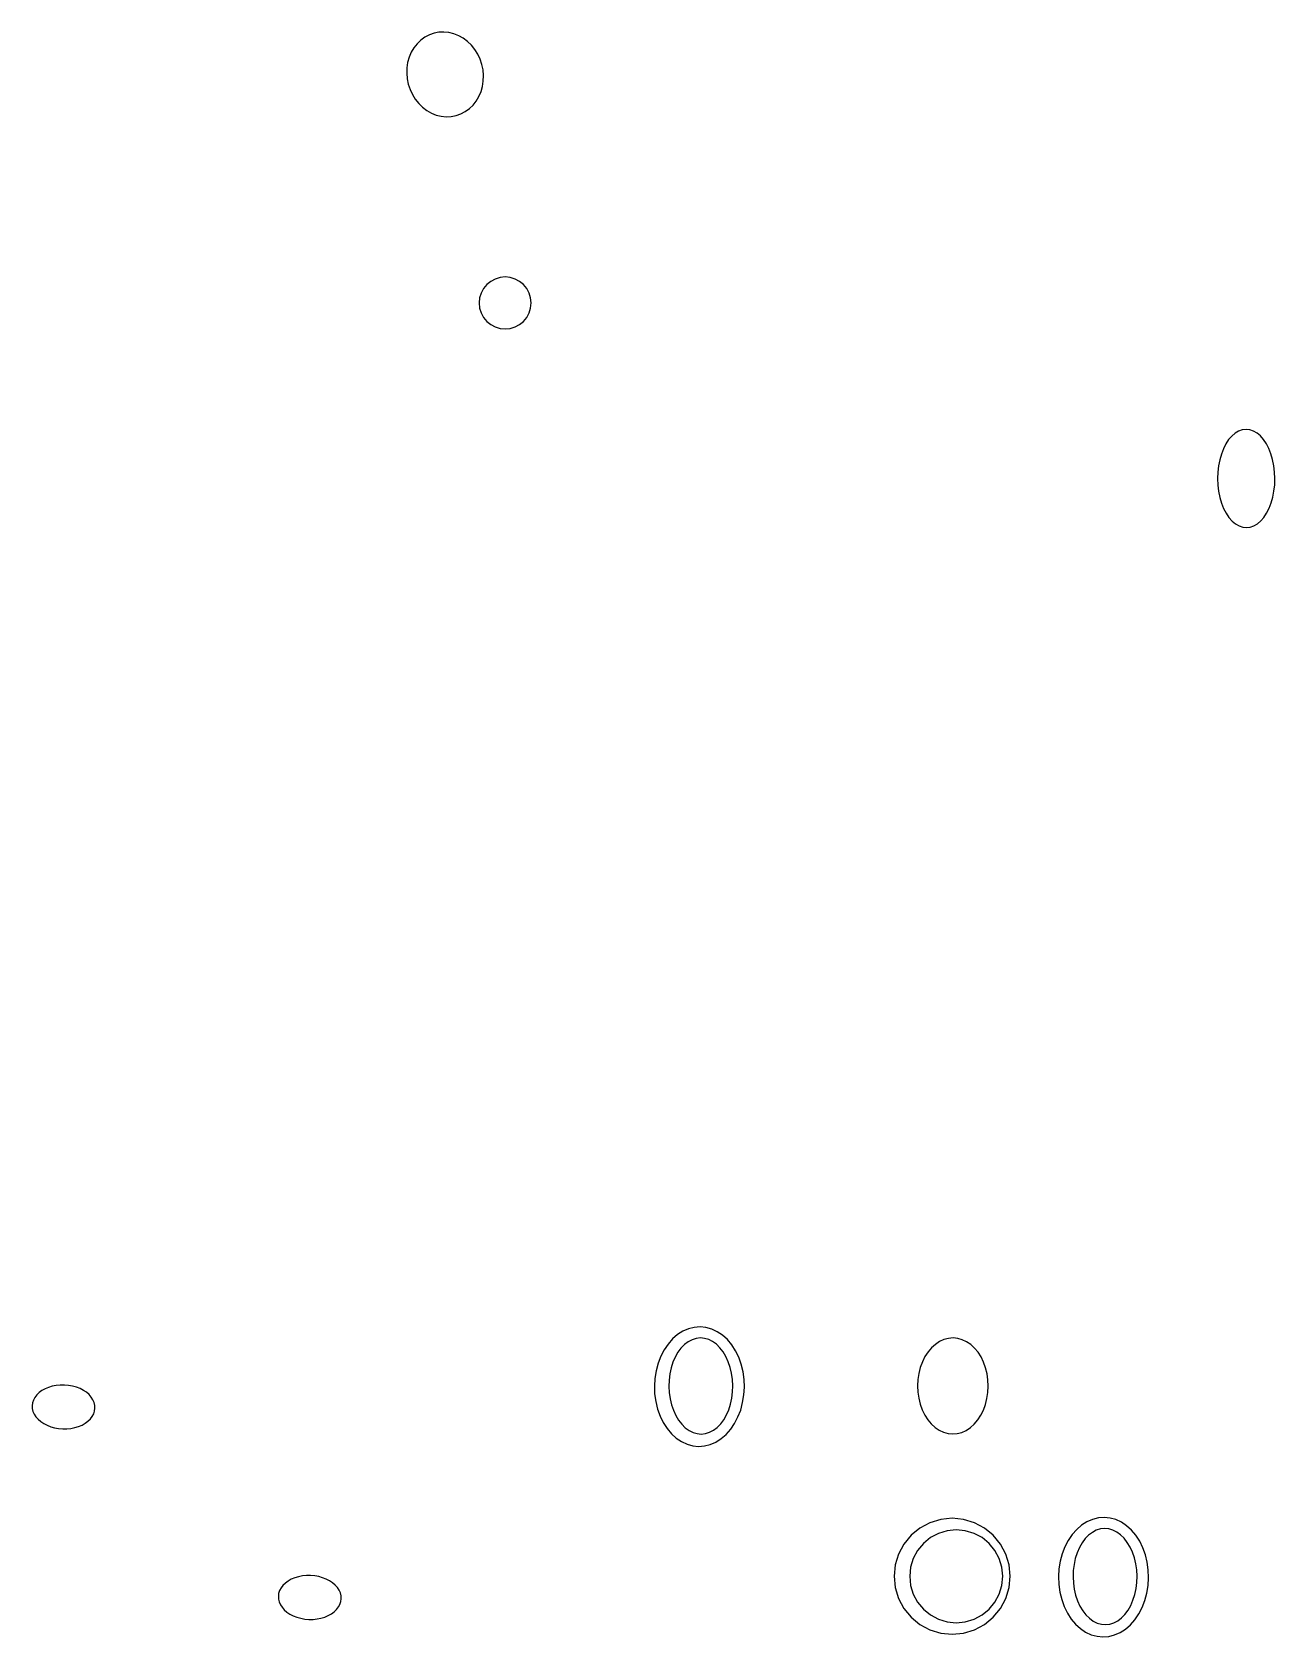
# Model space of a CAD drawing. Extents: x -1 to 217, y -22 to 302.
# Drawn here: x 113.1 to 135.75, y 81.64 to 110.87 of the extents above; entities that cross this region are included whole.
import ezdxf

# ---------------------------------------------------------------- set-up
doc = ezdxf.new("R2010")
doc.units = 0

msp = doc.modelspace()

# ---------------------------------------------------------------- linework, layer by layer
at = {"layer": 'CIRCLES'}
for p, q in [((121.326, 106.202), (121.282, 106.12)), ((121.385, 106.274), (121.326, 106.202)), ((121.457, 106.333), (121.385, 106.274)), ((121.538, 106.376), (121.457, 106.333)), ((121.627, 106.403), (121.538, 106.376)), ((121.72, 106.413), (121.627, 106.403)), ((121.812, 106.403), (121.72, 106.413)), ((121.901, 106.376), (121.812, 106.403)), ((121.983, 106.333), (121.901, 106.376)), ((122.054, 106.274), (121.983, 106.333)), ((122.113, 106.202), (122.054, 106.274)), ((122.157, 106.12), (122.113, 106.202)), ((121.255, 106.032), (121.246, 105.939)), ((121.246, 105.939), (121.255, 105.847)), ((121.282, 106.12), (121.255, 106.032)), ((121.255, 105.847), (121.282, 105.758)), ((122.184, 106.032), (122.157, 106.12)), ((122.157, 105.758), (122.184, 105.847)), ((122.193, 105.939), (122.184, 106.032)), ((122.184, 105.847), (122.193, 105.939)), ((121.282, 105.758), (121.326, 105.676)), ((121.326, 105.676), (121.385, 105.604)), ((121.385, 105.604), (121.457, 105.546)), ((121.983, 105.546), (122.054, 105.604)), ((122.054, 105.604), (122.113, 105.676)), ((122.113, 105.676), (122.157, 105.758)), ((121.457, 105.546), (121.538, 105.502)), ((121.538, 105.502), (121.627, 105.475)), ((121.627, 105.475), (121.72, 105.466)), ((121.72, 105.466), (121.812, 105.475)), ((121.812, 105.475), (121.901, 105.502)), ((121.901, 105.502), (121.983, 105.546)), ((129.463, 83.717), (129.28, 83.619)), ((129.662, 83.777), (129.463, 83.717)), ((129.868, 83.798), (129.662, 83.777)), ((130.074, 83.777), (129.868, 83.798)), ((130.272, 83.717), (130.074, 83.777)), ((130.455, 83.619), (130.272, 83.717)), ((129.12, 83.488), (128.989, 83.328)), ((129.28, 83.619), (129.12, 83.488)), ((129.343, 83.34), (129.238, 83.211)), ((129.471, 83.445), (129.343, 83.34)), ((129.618, 83.523), (129.471, 83.445)), ((129.777, 83.571), (129.618, 83.523)), ((129.942, 83.588), (129.777, 83.571)), ((130.107, 83.571), (129.942, 83.588)), ((130.266, 83.523), (130.107, 83.571)), ((130.413, 83.445), (130.266, 83.523)), ((130.541, 83.34), (130.413, 83.445)), ((130.615, 83.488), (130.455, 83.619)), ((130.647, 83.211), (130.541, 83.34)), ((130.747, 83.328), (130.615, 83.488)), ((128.891, 83.145), (128.831, 82.947)), ((128.989, 83.328), (128.891, 83.145)), ((129.159, 83.065), (129.111, 82.906)), ((129.238, 83.211), (129.159, 83.065)), ((130.725, 83.065), (130.647, 83.211)), ((130.773, 82.906), (130.725, 83.065)), ((130.844, 83.145), (130.747, 83.328)), ((130.905, 82.947), (130.844, 83.145)), ((128.831, 82.947), (128.811, 82.74)), ((129.111, 82.906), (129.095, 82.74)), ((130.789, 82.74), (130.773, 82.906)), ((130.925, 82.74), (130.905, 82.947)), ((128.811, 82.74), (128.831, 82.534)), ((128.831, 82.534), (128.891, 82.336)), ((129.095, 82.74), (129.111, 82.575)), ((129.111, 82.575), (129.159, 82.416)), ((130.725, 82.416), (130.773, 82.575)), ((130.773, 82.575), (130.789, 82.74)), ((130.844, 82.336), (130.905, 82.534)), ((130.905, 82.534), (130.925, 82.74)), ((128.891, 82.336), (128.989, 82.153)), ((129.159, 82.416), (129.238, 82.27)), ((129.238, 82.27), (129.343, 82.141)), ((130.541, 82.141), (130.647, 82.27)), ((130.647, 82.27), (130.725, 82.416)), ((130.747, 82.153), (130.844, 82.336)), ((128.989, 82.153), (129.12, 81.993)), ((129.12, 81.993), (129.28, 81.862)), ((129.343, 82.141), (129.471, 82.036)), ((129.471, 82.036), (129.618, 81.958)), ((129.618, 81.958), (129.777, 81.91)), ((129.777, 81.91), (129.942, 81.893)), ((129.942, 81.893), (130.107, 81.91)), ((130.107, 81.91), (130.266, 81.958)), ((130.266, 81.958), (130.413, 82.036)), ((130.413, 82.036), (130.541, 82.141)), ((130.455, 81.862), (130.615, 81.993)), ((130.615, 81.993), (130.747, 82.153)), ((129.28, 81.862), (129.463, 81.764)), ((129.463, 81.764), (129.662, 81.704)), ((129.662, 81.704), (129.868, 81.683)), ((129.868, 81.683), (130.074, 81.704)), ((130.074, 81.704), (130.272, 81.764)), ((130.272, 81.764), (130.455, 81.862))]:
    msp.add_line(p, q, dxfattribs=at)
at = {"layer": 'ELLIPSES'}
for p, q in [((120.339, 110.824), (120.258, 110.781)), ((120.425, 110.854), (120.339, 110.824)), ((120.514, 110.871), (120.425, 110.854)), ((120.605, 110.875), (120.514, 110.871)), ((120.697, 110.865), (120.605, 110.875)), ((120.787, 110.843), (120.697, 110.865)), ((120.875, 110.808), (120.787, 110.843)), ((120.058, 110.589), (120.009, 110.507)), ((120.116, 110.663), (120.058, 110.589)), ((120.183, 110.728), (120.116, 110.663)), ((120.258, 110.781), (120.183, 110.728)), ((120.958, 110.761), (120.875, 110.808)), ((121.036, 110.703), (120.958, 110.761)), ((121.106, 110.634), (121.036, 110.703)), ((121.169, 110.557), (121.106, 110.634)), ((121.222, 110.472), (121.169, 110.557)), ((119.944, 110.323), (119.929, 110.224)), ((119.971, 110.417), (119.944, 110.323)), ((120.009, 110.507), (119.971, 110.417)), ((121.265, 110.38), (121.222, 110.472)), ((121.297, 110.284), (121.265, 110.38)), ((121.317, 110.184), (121.297, 110.284)), ((119.929, 110.224), (119.926, 110.124)), ((119.926, 110.124), (119.935, 110.023)), ((119.935, 110.023), (119.955, 109.924)), ((121.308, 109.885), (121.323, 109.983)), ((121.326, 110.083), (121.317, 110.184)), ((121.323, 109.983), (121.326, 110.083)), ((119.955, 109.924), (119.987, 109.827)), ((119.987, 109.827), (120.03, 109.736)), ((120.03, 109.736), (120.083, 109.65)), ((120.083, 109.65), (120.146, 109.573)), ((121.194, 109.618), (121.243, 109.701)), ((121.243, 109.701), (121.281, 109.79)), ((121.281, 109.79), (121.308, 109.885)), ((120.146, 109.573), (120.216, 109.504)), ((120.216, 109.504), (120.294, 109.446)), ((120.294, 109.446), (120.377, 109.399)), ((120.377, 109.399), (120.465, 109.364)), ((120.465, 109.364), (120.555, 109.342)), ((120.738, 109.337), (120.827, 109.354)), ((120.827, 109.354), (120.913, 109.384)), ((120.913, 109.384), (120.994, 109.426)), ((120.994, 109.426), (121.069, 109.48)), ((121.069, 109.48), (121.136, 109.544)), ((121.136, 109.544), (121.194, 109.618)), ((120.555, 109.342), (120.647, 109.333)), ((120.647, 109.333), (120.738, 109.337)), ((134.963, 103.514), (134.906, 103.449)), ((135.024, 103.566), (134.963, 103.514)), ((135.088, 103.604), (135.024, 103.566)), ((135.155, 103.627), (135.088, 103.604)), ((135.224, 103.634), (135.155, 103.627)), ((135.292, 103.627), (135.224, 103.634)), ((135.359, 103.604), (135.292, 103.627)), ((135.424, 103.567), (135.359, 103.604)), ((135.485, 103.516), (135.424, 103.567)), ((135.542, 103.451), (135.485, 103.516)), ((134.81, 103.283), (134.773, 103.186)), ((134.855, 103.371), (134.81, 103.283)), ((134.906, 103.449), (134.855, 103.371)), ((135.594, 103.374), (135.542, 103.451)), ((135.639, 103.286), (135.594, 103.374)), ((135.678, 103.189), (135.639, 103.286)), ((134.721, 102.97), (134.708, 102.856)), ((134.743, 103.081), (134.721, 102.97)), ((134.773, 103.186), (134.743, 103.081)), ((135.708, 103.085), (135.678, 103.189)), ((135.731, 102.974), (135.708, 103.085)), ((135.744, 102.859), (135.731, 102.974)), ((134.708, 102.856), (134.704, 102.739)), ((134.704, 102.739), (134.709, 102.622)), ((135.749, 102.743), (135.744, 102.859)), ((135.745, 102.626), (135.749, 102.743)), ((134.709, 102.622), (134.723, 102.508)), ((134.723, 102.508), (134.745, 102.397)), ((134.745, 102.397), (134.776, 102.292)), ((135.681, 102.296), (135.711, 102.401)), ((135.711, 102.401), (135.732, 102.511)), ((135.732, 102.511), (135.745, 102.626)), ((134.776, 102.292), (134.814, 102.195)), ((134.814, 102.195), (134.86, 102.108)), ((134.86, 102.108), (134.911, 102.031)), ((135.547, 102.033), (135.599, 102.11)), ((135.599, 102.11), (135.643, 102.198)), ((135.643, 102.198), (135.681, 102.296)), ((134.911, 102.031), (134.968, 101.966)), ((134.968, 101.966), (135.03, 101.915)), ((135.03, 101.915), (135.095, 101.877)), ((135.095, 101.877), (135.162, 101.855)), ((135.162, 101.855), (135.23, 101.847)), ((135.23, 101.847), (135.298, 101.855)), ((135.298, 101.855), (135.365, 101.878)), ((135.365, 101.878), (135.43, 101.916)), ((135.43, 101.916), (135.491, 101.968)), ((135.491, 101.968), (135.547, 102.033)), ((124.861, 87.143), (124.771, 87.065)), ((124.958, 87.204), (124.861, 87.143)), ((125.06, 87.249), (124.958, 87.204)), ((125.166, 87.276), (125.06, 87.249)), ((125.273, 87.284), (125.166, 87.276)), ((125.38, 87.273), (125.273, 87.284)), ((125.485, 87.244), (125.38, 87.273)), ((125.586, 87.197), (125.485, 87.244)), ((125.681, 87.133), (125.586, 87.197)), ((125.77, 87.053), (125.681, 87.133)), ((124.617, 86.865), (124.556, 86.748)), ((124.689, 86.972), (124.617, 86.865)), ((124.771, 87.065), (124.689, 86.972)), ((124.925, 86.897), (124.869, 86.821)), ((124.988, 86.961), (124.925, 86.897)), ((125.056, 87.013), (124.988, 86.961)), ((125.128, 87.05), (125.056, 87.013)), ((125.202, 87.073), (125.128, 87.05)), ((125.278, 87.082), (125.202, 87.073)), ((125.355, 87.075), (125.278, 87.082)), ((125.43, 87.053), (125.355, 87.075)), ((125.502, 87.017), (125.43, 87.053)), ((125.571, 86.967), (125.502, 87.017)), ((125.635, 86.904), (125.571, 86.967)), ((125.693, 86.83), (125.635, 86.904)), ((125.849, 86.958), (125.77, 87.053)), ((125.919, 86.85), (125.849, 86.958)), ((125.977, 86.731), (125.919, 86.85)), ((129.491, 86.903), (129.428, 86.828)), ((129.562, 86.966), (129.491, 86.903)), ((129.637, 87.016), (129.562, 86.966)), ((129.717, 87.052), (129.637, 87.016)), ((129.8, 87.074), (129.717, 87.052)), ((129.884, 87.082), (129.8, 87.074)), ((129.968, 87.074), (129.884, 87.082)), ((130.051, 87.051), (129.968, 87.074)), ((130.131, 87.014), (130.051, 87.051)), ((130.206, 86.963), (130.131, 87.014)), ((130.276, 86.899), (130.206, 86.963)), ((130.339, 86.824), (130.276, 86.899)), ((124.507, 86.621), (124.471, 86.486)), ((124.556, 86.748), (124.507, 86.621)), ((124.778, 86.639), (124.745, 86.536)), ((124.819, 86.735), (124.778, 86.639)), ((124.869, 86.821), (124.819, 86.735)), ((125.744, 86.744), (125.693, 86.83)), ((125.788, 86.649), (125.744, 86.744)), ((125.823, 86.547), (125.788, 86.649)), ((125.848, 86.439), (125.823, 86.547)), ((126.023, 86.603), (125.977, 86.731)), ((126.056, 86.468), (126.023, 86.603)), ((129.324, 86.647), (129.287, 86.545)), ((129.372, 86.742), (129.324, 86.647)), ((129.428, 86.828), (129.372, 86.742)), ((130.394, 86.737), (130.339, 86.824)), ((130.44, 86.642), (130.394, 86.737)), ((130.477, 86.54), (130.44, 86.642)), ((124.448, 86.347), (124.44, 86.205)), ((124.471, 86.486), (124.448, 86.347)), ((124.708, 86.315), (124.704, 86.201)), ((124.722, 86.428), (124.708, 86.315)), ((124.745, 86.536), (124.722, 86.428)), ((125.864, 86.327), (125.848, 86.439)), ((125.87, 86.213), (125.864, 86.327)), ((126.075, 86.328), (126.056, 86.468)), ((126.081, 86.186), (126.075, 86.328)), ((129.242, 86.324), (129.236, 86.21)), ((129.259, 86.436), (129.242, 86.324)), ((129.287, 86.545), (129.259, 86.436)), ((130.504, 86.431), (130.477, 86.54)), ((130.52, 86.319), (130.504, 86.431)), ((130.525, 86.205), (130.52, 86.319)), ((113.149, 85.999), (113.123, 85.951)), ((113.184, 86.045), (113.149, 85.999)), ((113.227, 86.086), (113.184, 86.045)), ((113.278, 86.124), (113.227, 86.086)), ((113.336, 86.156), (113.278, 86.124)), ((113.399, 86.182), (113.336, 86.156)), ((113.468, 86.203), (113.399, 86.182)), ((113.539, 86.217), (113.468, 86.203)), ((113.613, 86.224), (113.539, 86.217)), ((113.688, 86.225), (113.613, 86.224)), ((113.763, 86.218), (113.688, 86.225)), ((113.836, 86.205), (113.763, 86.218)), ((113.906, 86.186), (113.836, 86.205)), ((113.973, 86.16), (113.906, 86.186)), ((114.034, 86.128), (113.973, 86.16)), ((114.089, 86.092), (114.034, 86.128)), ((114.137, 86.051), (114.089, 86.092)), ((114.177, 86.006), (114.137, 86.051)), ((114.208, 85.957), (114.177, 86.006)), ((124.44, 86.205), (124.445, 86.063)), ((124.445, 86.063), (124.464, 85.923)), ((124.704, 86.201), (124.71, 86.087)), ((124.71, 86.087), (124.726, 85.975)), ((124.726, 85.975), (124.752, 85.867)), ((125.829, 85.878), (125.853, 85.986)), ((125.853, 85.986), (125.867, 86.099)), ((125.867, 86.099), (125.87, 86.213)), ((126.049, 85.905), (126.072, 86.044)), ((126.072, 86.044), (126.081, 86.186)), ((129.236, 86.21), (129.241, 86.096)), ((129.241, 86.096), (129.257, 85.984)), ((129.257, 85.984), (129.284, 85.876)), ((130.474, 85.871), (130.502, 85.979)), ((130.502, 85.979), (130.519, 86.091)), ((130.519, 86.091), (130.525, 86.205)), ((113.106, 85.9), (113.099, 85.848)), ((113.099, 85.848), (113.102, 85.796)), ((113.102, 85.796), (113.115, 85.744)), ((113.123, 85.951), (113.106, 85.9)), ((113.115, 85.744), (113.137, 85.694)), ((113.137, 85.694), (113.168, 85.646)), ((114.196, 85.652), (114.222, 85.701)), ((114.23, 85.907), (114.208, 85.957)), ((114.222, 85.701), (114.239, 85.751)), ((114.243, 85.855), (114.23, 85.907)), ((114.239, 85.751), (114.245, 85.803)), ((114.245, 85.803), (114.243, 85.855)), ((124.464, 85.923), (124.497, 85.788)), ((124.497, 85.788), (124.543, 85.66)), ((124.752, 85.867), (124.787, 85.765)), ((124.787, 85.765), (124.83, 85.67)), ((124.83, 85.67), (124.881, 85.584)), ((125.706, 85.593), (125.755, 85.679)), ((125.755, 85.679), (125.797, 85.775)), ((125.797, 85.775), (125.829, 85.878)), ((125.964, 85.643), (126.013, 85.77)), ((126.013, 85.77), (126.049, 85.905)), ((129.284, 85.876), (129.321, 85.773)), ((129.321, 85.773), (129.367, 85.678)), ((129.367, 85.678), (129.422, 85.592)), ((130.334, 85.588), (130.389, 85.673)), ((130.389, 85.673), (130.437, 85.768)), ((130.437, 85.768), (130.474, 85.871)), ((113.168, 85.646), (113.208, 85.601)), ((113.208, 85.601), (113.256, 85.56)), ((113.256, 85.56), (113.311, 85.523)), ((113.311, 85.523), (113.372, 85.492)), ((113.372, 85.492), (113.438, 85.466)), ((113.438, 85.466), (113.509, 85.446)), ((113.509, 85.446), (113.582, 85.433)), ((113.582, 85.433), (113.657, 85.427)), ((113.657, 85.427), (113.732, 85.427)), ((113.732, 85.427), (113.805, 85.435)), ((113.805, 85.435), (113.877, 85.449)), ((113.877, 85.449), (113.945, 85.469)), ((113.945, 85.469), (114.009, 85.496)), ((114.009, 85.496), (114.066, 85.528)), ((114.066, 85.528), (114.117, 85.565)), ((114.117, 85.565), (114.161, 85.607)), ((114.161, 85.607), (114.196, 85.652)), ((124.543, 85.66), (124.602, 85.541)), ((124.602, 85.541), (124.671, 85.433)), ((124.671, 85.433), (124.751, 85.338)), ((124.881, 85.584), (124.939, 85.51)), ((124.939, 85.51), (125.003, 85.447)), ((125.003, 85.447), (125.072, 85.397)), ((125.072, 85.397), (125.145, 85.361)), ((125.447, 85.364), (125.519, 85.401)), ((125.519, 85.401), (125.587, 85.453)), ((125.587, 85.453), (125.649, 85.517)), ((125.649, 85.517), (125.706, 85.593)), ((125.75, 85.326), (125.831, 85.419)), ((125.831, 85.419), (125.903, 85.526)), ((125.903, 85.526), (125.964, 85.643)), ((129.422, 85.592), (129.485, 85.516)), ((129.485, 85.516), (129.555, 85.452)), ((129.555, 85.452), (129.631, 85.401)), ((129.631, 85.401), (129.71, 85.364)), ((130.044, 85.363), (130.124, 85.399)), ((130.124, 85.399), (130.199, 85.449)), ((130.199, 85.449), (130.27, 85.513)), ((130.27, 85.513), (130.334, 85.588)), ((124.751, 85.338), (124.839, 85.258)), ((124.839, 85.258), (124.934, 85.194)), ((124.934, 85.194), (125.036, 85.147)), ((125.036, 85.147), (125.141, 85.118)), ((125.141, 85.118), (125.247, 85.107)), ((125.145, 85.361), (125.22, 85.339)), ((125.22, 85.339), (125.296, 85.332)), ((125.247, 85.107), (125.355, 85.115)), ((125.296, 85.332), (125.372, 85.341)), ((125.355, 85.115), (125.46, 85.142)), ((125.372, 85.341), (125.447, 85.364)), ((125.46, 85.142), (125.562, 85.187)), ((125.562, 85.187), (125.659, 85.248)), ((125.659, 85.248), (125.75, 85.326)), ((129.71, 85.364), (129.793, 85.342)), ((129.793, 85.342), (129.877, 85.334)), ((129.877, 85.334), (129.961, 85.341)), ((129.961, 85.341), (130.044, 85.363)), ((132.227, 83.671), (132.137, 83.593)), ((132.324, 83.733), (132.227, 83.671)), ((132.426, 83.778), (132.324, 83.733)), ((132.532, 83.804), (132.426, 83.778)), ((132.639, 83.812), (132.532, 83.804)), ((132.746, 83.802), (132.639, 83.812)), ((132.851, 83.773), (132.746, 83.802)), ((132.952, 83.726), (132.851, 83.773)), ((133.047, 83.662), (132.952, 83.726)), ((133.136, 83.582), (133.047, 83.662)), ((131.983, 83.394), (131.922, 83.276)), ((132.055, 83.5), (131.983, 83.394)), ((132.137, 83.593), (132.055, 83.5)), ((132.235, 83.35), (132.185, 83.263)), ((132.291, 83.426), (132.235, 83.35)), ((132.354, 83.49), (132.291, 83.426)), ((132.422, 83.541), (132.354, 83.49)), ((132.494, 83.579), (132.422, 83.541)), ((132.568, 83.602), (132.494, 83.579)), ((132.644, 83.61), (132.568, 83.602)), ((132.721, 83.604), (132.644, 83.61)), ((132.796, 83.582), (132.721, 83.604)), ((132.868, 83.546), (132.796, 83.582)), ((132.937, 83.496), (132.868, 83.546)), ((133.001, 83.433), (132.937, 83.496)), ((133.059, 83.358), (133.001, 83.433)), ((133.11, 83.273), (133.059, 83.358)), ((133.215, 83.487), (133.136, 83.582)), ((133.285, 83.379), (133.215, 83.487)), ((133.343, 83.26), (133.285, 83.379)), ((131.873, 83.149), (131.837, 83.015)), ((131.922, 83.276), (131.873, 83.149)), ((132.111, 83.065), (132.088, 82.956)), ((132.144, 83.168), (132.111, 83.065)), ((132.185, 83.263), (132.144, 83.168)), ((133.154, 83.178), (133.11, 83.273)), ((133.189, 83.076), (133.154, 83.178)), ((133.214, 82.968), (133.189, 83.076)), ((133.389, 83.132), (133.343, 83.26)), ((133.422, 82.997), (133.389, 83.132)), ((118.027, 82.746), (117.955, 82.732)), ((118.1, 82.753), (118.027, 82.746)), ((118.175, 82.753), (118.1, 82.753)), ((118.25, 82.747), (118.175, 82.753)), ((118.323, 82.734), (118.25, 82.747)), ((131.814, 82.876), (131.806, 82.734)), ((131.837, 83.015), (131.814, 82.876)), ((132.074, 82.844), (132.07, 82.73)), ((132.088, 82.956), (132.074, 82.844)), ((133.23, 82.856), (133.214, 82.968)), ((133.236, 82.742), (133.23, 82.856)), ((133.441, 82.857), (133.422, 82.997)), ((133.447, 82.715), (133.441, 82.857)), ((117.61, 82.479), (117.593, 82.429)), ((117.636, 82.528), (117.61, 82.479)), ((117.671, 82.573), (117.636, 82.528)), ((117.715, 82.615), (117.671, 82.573)), ((117.766, 82.652), (117.715, 82.615)), ((117.823, 82.685), (117.766, 82.652)), ((117.887, 82.711), (117.823, 82.685)), ((117.955, 82.732), (117.887, 82.711)), ((118.394, 82.714), (118.323, 82.734)), ((118.46, 82.689), (118.394, 82.714)), ((118.521, 82.657), (118.46, 82.689)), ((118.576, 82.62), (118.521, 82.657)), ((118.624, 82.579), (118.576, 82.62)), ((118.664, 82.534), (118.624, 82.579)), ((118.695, 82.486), (118.664, 82.534)), ((118.717, 82.436), (118.695, 82.486)), ((131.806, 82.734), (131.811, 82.592)), ((131.811, 82.592), (131.83, 82.452)), ((132.07, 82.73), (132.076, 82.616)), ((132.076, 82.616), (132.092, 82.504)), ((132.092, 82.504), (132.118, 82.396)), ((133.195, 82.406), (133.219, 82.515)), ((133.219, 82.515), (133.233, 82.627)), ((133.233, 82.627), (133.236, 82.742)), ((133.415, 82.433), (133.438, 82.573)), ((133.438, 82.573), (133.447, 82.715)), ((117.593, 82.429), (117.587, 82.377)), ((117.587, 82.377), (117.589, 82.325)), ((117.589, 82.325), (117.602, 82.273)), ((117.602, 82.273), (117.624, 82.223)), ((117.624, 82.223), (117.655, 82.175)), ((117.655, 82.175), (117.695, 82.13)), ((118.648, 82.135), (118.683, 82.181)), ((118.683, 82.181), (118.709, 82.229)), ((118.709, 82.229), (118.726, 82.28)), ((118.73, 82.384), (118.717, 82.436)), ((118.726, 82.28), (118.733, 82.332)), ((118.733, 82.332), (118.73, 82.384)), ((131.83, 82.452), (131.863, 82.317)), ((131.863, 82.317), (131.909, 82.188)), ((131.909, 82.188), (131.968, 82.069)), ((132.118, 82.396), (132.153, 82.293)), ((132.153, 82.293), (132.196, 82.199)), ((132.196, 82.199), (132.247, 82.113)), ((133.072, 82.121), (133.121, 82.208)), ((133.121, 82.208), (133.163, 82.304)), ((133.163, 82.304), (133.195, 82.406)), ((133.269, 82.054), (133.33, 82.172)), ((133.33, 82.172), (133.379, 82.299)), ((133.379, 82.299), (133.415, 82.433)), ((117.695, 82.13), (117.743, 82.088)), ((117.743, 82.088), (117.798, 82.052)), ((117.798, 82.052), (117.859, 82.02)), ((117.859, 82.02), (117.926, 81.995)), ((117.926, 81.995), (117.996, 81.975)), ((117.996, 81.975), (118.069, 81.962)), ((118.069, 81.962), (118.144, 81.956)), ((118.144, 81.956), (118.219, 81.956)), ((118.219, 81.956), (118.293, 81.963)), ((118.293, 81.963), (118.364, 81.977)), ((118.364, 81.977), (118.433, 81.998)), ((118.433, 81.998), (118.496, 82.024)), ((118.496, 82.024), (118.554, 82.056)), ((118.554, 82.056), (118.605, 82.094)), ((118.605, 82.094), (118.648, 82.135)), ((131.968, 82.069), (132.037, 81.961)), ((132.037, 81.961), (132.117, 81.867)), ((132.247, 82.113), (132.305, 82.038)), ((132.305, 82.038), (132.369, 81.975)), ((132.369, 81.975), (132.438, 81.925)), ((132.438, 81.925), (132.511, 81.889)), ((132.511, 81.889), (132.586, 81.868)), ((132.586, 81.868), (132.662, 81.861)), ((132.662, 81.861), (132.738, 81.869)), ((132.738, 81.869), (132.813, 81.892)), ((132.813, 81.892), (132.885, 81.93)), ((132.885, 81.93), (132.953, 81.981)), ((132.953, 81.981), (133.015, 82.045)), ((133.015, 82.045), (133.072, 82.121)), ((133.116, 81.855), (133.197, 81.948)), ((133.197, 81.948), (133.269, 82.054)), ((132.117, 81.867), (132.205, 81.787)), ((132.205, 81.787), (132.3, 81.723)), ((132.3, 81.723), (132.402, 81.676)), ((132.402, 81.676), (132.507, 81.647)), ((132.507, 81.647), (132.613, 81.636)), ((132.613, 81.636), (132.721, 81.644)), ((132.721, 81.644), (132.826, 81.671)), ((132.826, 81.671), (132.928, 81.715)), ((132.928, 81.715), (133.025, 81.777)), ((133.025, 81.777), (133.116, 81.855))]:
    msp.add_line(p, q, dxfattribs=at)

doc.saveas('drawing.dxf')
